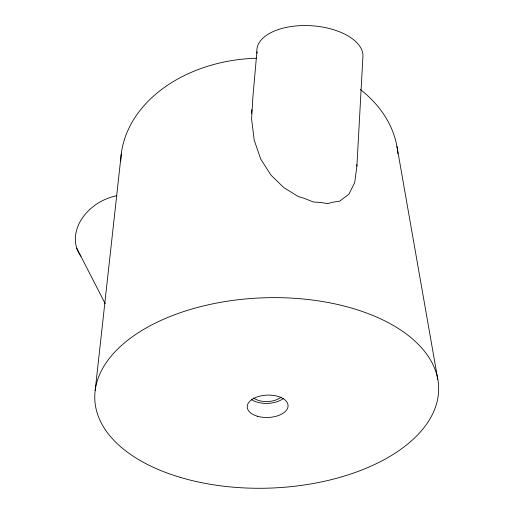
<?xml version="1.0" encoding="UTF-8"?>
<svg xmlns="http://www.w3.org/2000/svg" width="514" height="514" viewBox="0 0 514 514"><rect width="100%" height="100%" fill="white"/><g stroke="black" fill="none" stroke-linecap="round" stroke-linejoin="round"><path stroke-width="0.77" d="M256.891 51.811L252.882 97.082L251.597 118.991L254.199 140.104L260.733 159.051L270.827 174.972L283.715 187.533L298.306 196.56L303.883 198.211L313.328 201.976L321.083 202.497L327.482 203.634L333.027 202.169L339.625 201.167L348.884 194.234L354.705 182.541L356.902 166.163L362.845 57.793A53.148 27.563 3.8 0 0 309.357 25.636A53.148 27.563 3.8 0 0 257.071 53.244M251.597 113.51L251.828 109.527M95.186 390.402L121.278 154.039M76.715 248.133L105.261 303.819M396.956 146.464L437.812 379.409M356.806 164.596L356.902 166.163M80.936 256.229A44.403 34.734 -27.6 0 1 116.614 195.783M281.055 397.155A16.833 9.419 -2 0 1 253.569 398.003M283.51 398.363A20.2 11.308 -2 0 1 251.481 399.571M120.726 161.332A138.767 103.674 -1.5 0 1 256.486 58.236M360.346 89.507A138.767 103.674 -1.5 0 1 397.907 153.673M257.347 416.218A20.438 11.199 -2 0 0 288.071 405.854A20.438 11.199 -2 0 0 257.52 396.814A20.438 11.199 -2 0 0 257.347 416.218M180.42 477.422A172.023 95.193 -2 0 0 438.66 389.059A172.023 95.193 -2 0 0 181.056 312.454A172.023 95.193 -2 0 0 180.42 477.422"/></g></svg>
